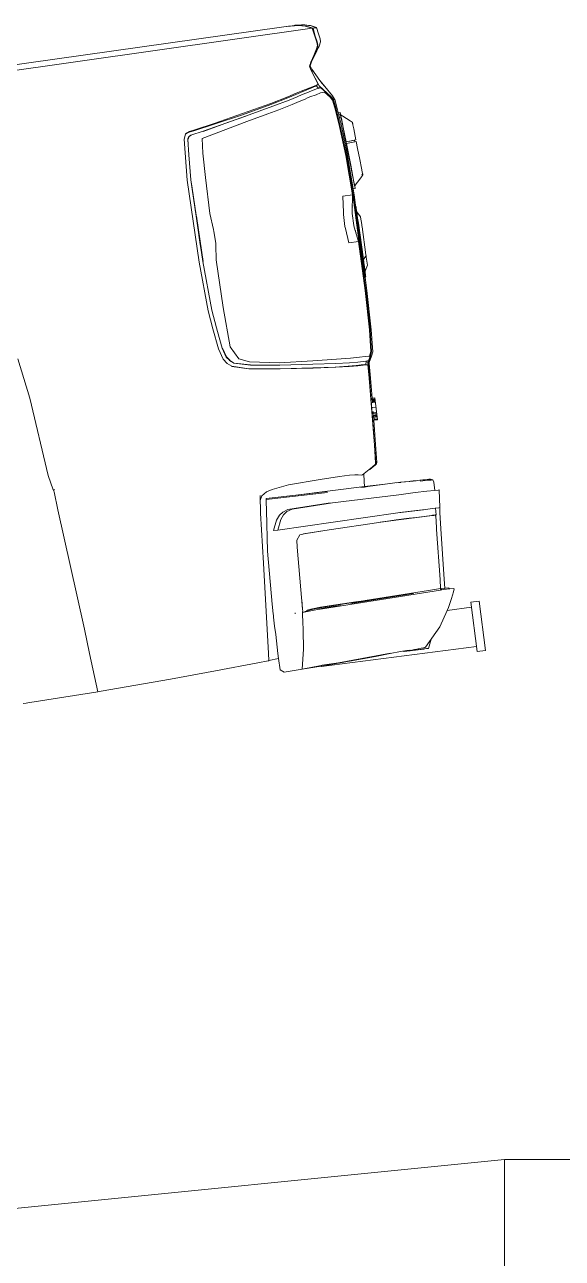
# Model space of a CAD drawing. Header units: millimetres. Extents: x 1010 to 1494, y -119 to 564.
# Drawn here: x 1420.054 to 1420.778, y 479.516 to 481.177 of the extents above; entities that cross this region are included whole.
import ezdxf

# ---------------------------------------------------------------- set-up
doc = ezdxf.new("R2010")
doc.units = ezdxf.units.MM
doc.layers.get('0').update_dxf_attribs({"lineweight": 9})
for name, color, linetype, lineweight in [('50', 2, 'Continuous', 9), ('80', 1, 'Continuous', 9), ('Edges', 7, 'Continuous', 9)]:
    doc.layers.add(name, color=color, linetype=linetype, lineweight=lineweight)

# ---------------------------------------------------------------- blocks, each defined once
blk = doc.blocks.new('rs')
at = {"layer": 'Edges'}
for p, q in [((15.138, 23.442), (105.187, 24.496)), ((21.03, 23.865), (103.419, 24.813)), ((103.419, 24.813), (103.576, 24.814)), ((103.576, 24.803), (103.576, 24.814)), ((103.576, 24.814), (104.336, 24.783)), ((103.701, 24.816), (103.789, 24.817)), ((104.385, 24.784), (103.701, 24.816)), ((103.701, 24.816), (103.701, 24.795)), ((103.789, 24.817), (103.946, 24.819)), ((103.946, 24.819), (104.069, 24.822)), ((104.078, 24.822), (104.069, 24.822)), ((104.069, 24.778), (104.069, 24.822)), ((104.081, 24.821), (104.078, 24.822)), ((104.087, 24.821), (104.081, 24.821)), ((104.101, 24.822), (104.087, 24.821)), ((104.105, 24.821), (104.101, 24.822)), ((104.121, 24.822), (104.105, 24.821)), ((104.144, 24.822), (104.121, 24.822)), ((104.148, 24.82), (104.144, 24.822)), ((104.154, 24.822), (104.148, 24.82)), ((104.148, 24.82), (104.154, 24.818)), ((104.354, 24.808), (104.154, 24.822)), ((104.154, 24.78), (104.154, 24.822)), ((104.154, 24.818), (104.168, 24.819)), ((104.168, 24.819), (104.595, 24.79)), ((104.53, 24.798), (104.168, 24.819)), ((104.762, 24.682), (104.336, 24.783)), ((104.385, 24.784), (104.815, 24.68)), ((104.641, 24.79), (104.53, 24.798)), ((104.603, 24.788), (104.595, 24.79)), ((104.604, 24.788), (104.599, 24.789)), ((104.606, 24.788), (104.604, 24.788)), ((104.606, 24.788), (104.617, 24.79)), ((104.617, 24.79), (104.641, 24.79)), ((104.623, 24.788), (104.617, 24.79)), ((104.646, 24.788), (104.641, 24.79)), ((104.646, 24.788), (104.65, 24.787)), ((104.65, 24.787), (104.661, 24.79)), ((104.65, 24.787), (104.656, 24.786)), ((104.735, 24.764), (104.657, 24.786)), ((104.663, 24.789), (104.661, 24.79)), ((104.663, 24.789), (104.673, 24.79)), ((104.673, 24.79), (105.099, 24.675)), ((104.735, 24.764), (104.737, 24.764)), ((105.187, 24.496), (104.762, 24.682)), ((104.814, 24.746), (105.011, 24.69)), ((104.815, 24.68), (105.234, 24.496)), ((105.004, 24.699), (104.967, 24.708)), ((105.004, 24.699), (105.09, 24.675)), ((105.067, 24.673), (105.066, 24.674)), ((105.069, 24.673), (105.067, 24.673)), ((105.439, 24.499), (105.09, 24.675)), ((105.099, 24.675), (105.09, 24.675)), ((105.099, 24.675), (105.449, 24.499)), ((105.099, 24.675), (105.439, 24.499)), ((105.187, 24.496), (105.289, 23.966)), ((105.234, 24.496), (105.416, 24.499)), ((105.234, 24.496), (105.314, 23.978)), ((105.416, 24.499), (105.449, 24.499)), ((105.534, 24.086), (105.449, 24.499)), ((105.289, 23.966), (105.361, 23.58)), ((105.314, 23.978), (105.386, 23.598)), ((105.361, 23.58), (105.371, 23.367)), ((105.386, 23.598), (105.397, 23.387)), ((105.599, 23.573), (105.468, 23.321)), ((105.596, 23.765), (105.534, 24.086)), ((105.596, 23.765), (105.599, 23.573)), ((104.811, 22.363), (105.053, 22.761)), ((105.066, 22.77), (104.82, 22.366)), ((104.864, 22.385), (105.149, 22.826)), ((105.149, 22.826), (104.873, 22.395)), ((105.289, 23.155), (105.053, 22.761)), ((105.308, 23.17), (105.066, 22.77)), ((105.17, 22.856), (105.149, 22.826)), ((105.399, 23.214), (105.17, 22.856)), ((105.371, 23.367), (105.289, 23.155)), ((105.397, 23.387), (105.308, 23.17)), ((105.399, 23.214), (105.401, 23.217)), ((105.468, 23.321), (105.401, 23.217)), ((104.711, 22.149), (104.723, 22.149)), ((104.811, 22.363), (104.712, 22.136)), ((104.712, 22.136), (104.752, 21.898)), ((104.717, 22.137), (104.723, 22.149)), ((104.759, 21.901), (104.717, 22.137)), ((104.723, 22.149), (104.82, 22.366)), ((104.749, 22.145), (104.864, 22.385)), ((104.753, 22.146), (104.749, 22.145)), ((104.873, 22.395), (104.753, 22.146)), ((104.753, 22.146), (104.864, 22.385)), ((104.753, 22.146), (104.814, 21.924)), ((104.887, 21.774), (104.805, 21.918)), ((105.243, 21.155), (104.814, 21.924)), ((104.873, 22.395), (104.864, 22.385)), ((104.752, 21.898), (105.089, 20.925)), ((104.759, 21.901), (105.145, 20.818)), ((104.887, 21.774), (104.89, 21.768)), ((105.338, 20.99), (105.243, 21.155)), ((105.348, 20.967), (105.243, 21.155)), ((103.097, 20.386), (101.964, 20.11)), ((103.603, 20.47), (103.074, 20.317)), ((103.642, 20.54), (103.097, 20.386)), ((103.912, 20.551), (103.603, 20.47)), ((103.973, 20.623), (103.642, 20.54)), ((104.016, 20.401), (103.671, 20.316)), ((104.175, 20.615), (103.912, 20.551)), ((104.257, 20.69), (103.973, 20.623)), ((104.314, 20.473), (104.016, 20.401)), ((104.457, 20.689), (104.175, 20.615)), ((104.555, 20.767), (104.257, 20.69)), ((104.635, 20.555), (104.314, 20.473)), ((104.719, 20.767), (104.457, 20.689)), ((104.83, 20.84), (104.555, 20.767)), ((104.916, 20.625), (104.635, 20.555)), ((104.916, 20.831), (104.719, 20.767)), ((105.033, 20.902), (104.83, 20.84)), ((105.171, 20.363), (104.886, 20.286)), ((104.916, 20.831), (104.968, 20.859)), ((105.077, 20.671), (104.916, 20.625)), ((104.962, 20.871), (104.959, 20.88)), ((105.083, 20.66), (104.967, 20.862)), ((104.968, 20.859), (104.986, 20.869)), ((104.982, 20.88), (104.98, 20.886)), ((104.986, 20.869), (104.984, 20.873)), ((104.986, 20.869), (105.089, 20.925)), ((105.024, 20.762), (104.986, 20.869)), ((105.089, 20.925), (105.014, 20.89)), ((105.089, 20.925), (105.033, 20.902)), ((105.092, 20.675), (105.036, 20.742)), ((105.077, 20.671), (105.092, 20.675)), ((105.128, 20.686), (105.092, 20.675)), ((105.1, 20.665), (105.092, 20.675)), ((105.145, 20.692), (105.128, 20.686)), ((105.145, 20.818), (105.81, 20.031)), ((105.191, 20.707), (105.145, 20.692)), ((105.149, 20.678), (105.191, 20.707)), ((105.422, 20.369), (105.171, 20.363)), ((105.2, 20.697), (105.191, 20.707)), ((105.191, 20.707), (105.217, 20.703)), ((105.795, 20.028), (105.217, 20.703)), ((105.497, 20.732), (105.338, 20.99)), ((105.348, 20.967), (105.338, 20.99)), ((105.497, 20.732), (105.348, 20.967)), ((105.443, 20.379), (105.422, 20.369)), ((105.757, 20.022), (105.443, 20.379)), ((105.91, 20.08), (105.497, 20.732)), ((100.091, 19.627), (98.235, 19.259)), ((100.099, 19.694), (98.243, 19.315)), ((101.95, 20.044), (100.091, 19.627)), ((101.964, 20.11), (100.099, 19.694)), ((102.065, 19.907), (100.268, 19.505)), ((102.409, 19.635), (101.701, 19.479)), ((103.074, 20.317), (101.95, 20.044)), ((103.144, 20.166), (102.065, 19.907)), ((103.296, 19.859), (102.409, 19.635)), ((103.671, 20.316), (103.144, 20.166)), ((103.768, 20), (103.296, 19.859)), ((104.157, 20.103), (103.768, 20)), ((104.321, 20.157), (104.157, 20.103)), ((104.481, 20.203), (104.321, 20.157)), ((104.886, 20.286), (104.481, 20.203)), ((105.882, 19.815), (105.757, 20.022)), ((105.917, 19.819), (105.795, 20.028)), ((105.81, 20.031), (105.872, 19.926)), ((105.899, 19.817), (105.841, 19.914)), ((105.933, 19.82), (105.872, 19.926)), ((105.96, 19.306), (105.882, 19.815)), ((105.907, 19.939), (105.911, 19.932)), ((105.962, 19.964), (105.908, 20.062)), ((105.908, 20.062), (105.963, 19.951)), ((105.962, 19.964), (105.91, 20.08)), ((105.995, 19.309), (105.917, 19.819)), ((105.933, 19.82), (106.009, 19.311)), ((105.948, 19.852), (105.952, 19.823)), ((105.962, 19.964), (106.013, 19.851)), ((105.963, 19.951), (105.962, 19.964)), ((106.013, 19.851), (105.963, 19.951)), ((106.013, 19.851), (106.015, 19.838)), ((106.018, 19.839), (106.015, 19.842)), ((106.09, 19.327), (106.018, 19.839)), ((96.351, 18.89), (96.22, 18.566)), ((96.344, 18.861), (96.22, 18.566)), ((96.609, 18.969), (96.344, 18.861)), ((96.616, 18.998), (96.351, 18.89)), ((96.966, 19.02), (96.609, 18.969)), ((96.972, 19.059), (96.616, 18.998)), ((97.48, 18.916), (96.687, 18.768)), ((98.235, 19.259), (96.966, 19.02)), ((98.243, 19.315), (96.972, 19.059)), ((100.307, 19.155), (97.36, 18.452)), ((99.15, 19.266), (97.477, 18.903)), ((99.044, 19.252), (97.48, 18.916)), ((100.268, 19.505), (99.044, 19.252)), ((100.289, 19.504), (99.15, 19.266)), ((101.701, 19.479), (100.307, 19.155)), ((106.1, 18.101), (105.96, 19.306)), ((106.13, 18.103), (105.995, 19.309)), ((106.009, 19.311), (106.144, 18.104)), ((106.09, 19.327), (106.216, 18.113)), ((106.248, 18.971), (106.128, 18.964)), ((106.176, 18.837), (106.258, 18.854)), ((106.179, 18.782), (106.179, 18.787)), ((106.184, 18.787), (106.184, 18.782)), ((106.248, 18.971), (106.245, 18.968)), ((106.245, 18.968), (106.248, 18.942)), ((106.258, 18.854), (106.248, 18.971)), ((106.248, 18.942), (106.251, 18.9)), ((106.251, 18.9), (106.254, 18.847)), ((106.251, 18.9), (106.255, 18.854)), ((106.254, 18.847), (106.255, 18.841)), ((106.255, 18.854), (106.257, 18.837)), ((106.258, 18.787), (106.257, 18.837)), ((106.261, 18.821), (106.257, 18.837)), ((106.257, 18.818), (106.265, 18.82)), ((106.26, 18.846), (106.258, 18.854)), ((106.261, 18.783), (106.258, 18.809)), ((106.262, 18.748), (106.258, 18.787)), ((106.26, 18.846), (106.261, 18.821)), ((106.261, 18.821), (106.264, 18.782)), ((106.261, 18.783), (106.264, 18.748)), ((106.264, 18.748), (106.264, 18.782)), ((106.265, 18.82), (106.267, 18.812)), ((106.384, 18.717), (106.265, 18.82)), ((106.268, 18.788), (106.267, 18.812)), ((106.27, 18.749), (106.268, 18.788)), ((96.082, 15.955), (96.22, 18.566)), ((96.453, 18.52), (96.4, 17.547)), ((96.455, 18.524), (96.44, 18.239)), ((96.453, 18.52), (96.455, 18.524)), ((96.455, 18.524), (96.46, 18.534)), ((96.537, 18.704), (96.46, 18.539)), ((96.46, 18.539), (96.553, 18.694)), ((96.46, 18.539), (96.481, 18.54)), ((96.46, 18.534), (96.46, 18.539)), ((96.462, 18.539), (96.531, 18.68)), ((96.548, 18.687), (96.471, 18.557)), ((96.553, 18.694), (96.481, 18.54)), ((96.531, 18.68), (96.549, 18.687)), ((96.543, 18.674), (96.531, 18.68)), ((96.687, 18.768), (96.537, 18.704)), ((96.537, 18.704), (96.553, 18.694)), ((96.687, 18.768), (96.553, 18.694)), ((96.694, 18.753), (96.553, 18.694)), ((96.687, 18.768), (96.694, 18.753)), ((97.36, 18.452), (97.283, 17.541)), ((106.254, 16.209), (106.1, 18.101)), ((106.283, 16.21), (106.13, 18.103)), ((106.144, 18.104), (106.297, 16.21)), ((106.186, 18.661), (106.185, 18.679)), ((106.186, 18.661), (106.187, 18.648)), ((106.191, 18.68), (106.192, 18.65)), ((106.209, 18.325), (106.213, 18.255)), ((106.218, 18.26), (106.214, 18.325)), ((106.36, 16.213), (106.216, 18.113)), ((106.262, 18.748), (106.264, 18.684)), ((106.264, 18.748), (106.267, 18.73)), ((106.288, 18.33), (106.264, 18.684)), ((106.266, 18.748), (106.267, 18.73)), ((106.267, 18.73), (106.271, 18.671)), ((106.274, 18.697), (106.27, 18.749)), ((106.271, 18.671), (106.277, 18.573)), ((106.274, 18.697), (106.277, 18.641)), ((106.277, 18.641), (106.284, 18.545)), ((106.3, 18.236), (106.277, 18.573)), ((106.284, 18.545), (106.306, 18.212)), ((106.53, 14.716), (106.288, 18.33)), ((106.349, 17.501), (106.3, 18.236)), ((106.306, 18.212), (106.355, 17.486)), ((106.384, 18.717), (106.602, 18.543)), ((106.823, 18.369), (106.602, 18.543)), ((106.938, 18.271), (106.823, 18.369)), ((106.938, 18.271), (106.941, 18.267)), ((106.938, 18.271), (106.939, 18.257)), ((106.939, 18.257), (106.941, 18.262)), ((106.939, 18.257), (106.942, 18.251)), ((106.941, 18.267), (106.941, 18.262)), ((106.942, 18.251), (106.941, 18.249)), ((106.942, 18.248), (106.941, 18.249)), ((106.942, 18.241), (106.941, 18.232)), ((106.944, 18.226), (106.941, 18.232)), ((106.945, 18.193), (106.941, 18.232)), ((106.945, 18.193), (106.941, 18.232)), ((106.942, 18.244), (106.942, 18.248)), ((106.942, 18.244), (106.942, 18.241)), ((106.942, 18.241), (106.943, 18.24)), ((106.943, 18.24), (106.943, 18.236)), ((106.943, 18.236), (106.943, 18.235)), ((106.943, 18.235), (106.944, 18.232)), ((106.944, 18.232), (106.943, 18.229)), ((106.944, 18.226), (106.944, 18.225)), ((106.944, 18.225), (106.944, 18.219)), ((106.944, 18.219), (106.944, 18.214)), ((106.944, 18.214), (106.945, 18.212)), ((106.944, 18.196), (106.946, 18.2)), ((106.944, 18.196), (106.945, 18.193)), ((106.944, 18.196), (106.945, 18.193)), ((106.945, 18.212), (106.945, 18.208)), ((106.945, 18.208), (106.946, 18.205)), ((106.945, 18.193), (106.946, 18.197)), ((106.945, 18.193), (106.947, 18.192)), ((106.946, 18.202), (106.946, 18.205)), ((106.947, 18.199), (106.946, 18.202)), ((106.946, 18.2), (106.946, 18.202)), ((106.946, 18.197), (106.947, 18.199)), ((106.947, 18.192), (106.948, 18.177)), ((106.949, 18.163), (106.947, 18.154)), ((106.948, 18.151), (106.947, 18.154)), ((106.948, 18.177), (106.948, 18.164)), ((106.948, 18.164), (106.949, 18.163)), ((106.948, 18.151), (106.952, 18.116)), ((106.949, 18.163), (106.949, 18.151)), ((106.949, 18.151), (106.952, 18.116)), ((106.952, 18.116), (106.954, 18.088)), ((106.952, 18.084), (106.954, 18.087)), ((106.952, 18.084), (106.954, 18.082)), ((106.954, 18.088), (106.954, 18.082)), ((106.954, 18.082), (106.971, 17.836)), ((96.4, 17.547), (96.315, 15.951)), ((97.283, 17.541), (97.247, 15.974)), ((106.378, 17.079), (106.349, 17.501)), ((106.355, 17.486), (106.382, 17.07)), ((106.97, 17.835), (106.971, 17.836)), ((106.97, 17.835), (106.971, 17.833)), ((106.971, 17.836), (106.971, 17.833)), ((106.971, 17.833), (107.019, 17.113)), ((106.369, 16.469), (106.366, 16.52)), ((106.378, 17.069), (106.376, 17.069)), ((106.378, 17.079), (106.378, 17.069)), ((106.382, 17.07), (106.378, 17.069)), ((106.384, 16.984), (106.378, 17.069)), ((106.381, 16.976), (106.384, 16.975)), ((106.382, 17.07), (106.412, 17.071)), ((106.382, 16.975), (106.39, 16.975)), ((106.384, 16.984), (106.414, 16.524)), ((106.384, 16.975), (106.389, 16.976)), ((106.497, 16.984), (106.389, 16.976)), ((106.389, 16.976), (106.39, 16.975)), ((106.484, 15.561), (106.39, 16.975)), ((106.412, 17.071), (106.492, 17.077)), ((106.48, 15.547), (106.414, 16.524)), ((106.492, 17.077), (106.909, 17.106)), ((106.623, 17.084), (106.492, 17.077)), ((106.942, 17.014), (106.497, 16.984)), ((106.831, 17.099), (106.623, 17.084)), ((106.909, 17.106), (106.831, 17.099)), ((106.909, 17.106), (106.934, 17.107)), ((106.934, 17.107), (106.936, 17.107)), ((107.017, 17.113), (106.936, 17.107)), ((106.942, 17.014), (106.936, 17.107)), ((107.023, 17.02), (106.942, 17.014)), ((107.017, 17.113), (107.019, 17.113)), ((107.055, 16.566), (107.023, 17.02)), ((107.024, 17.02), (107.023, 17.02)), ((107.055, 16.566), (107.024, 17.02)), ((107.055, 16.566), (107.102, 15.843)), ((107.104, 15.843), (107.055, 16.566)), ((96.161, 10.698), (96.082, 15.955)), ((96.315, 15.951), (96.326, 15.362)), ((96.319, 15.956), (96.337, 14.767)), ((96.322, 15.958), (96.331, 15.418)), ((97.247, 15.974), (97.24, 13.689)), ((106.356, 13.687), (106.254, 16.209)), ((106.385, 13.687), (106.283, 16.21)), ((106.297, 16.21), (106.399, 13.687)), ((106.445, 14.061), (106.36, 16.213)), ((107.14, 15.299), (107.104, 15.843)), ((96.326, 15.362), (96.331, 15.418)), ((96.326, 15.362), (96.353, 13.623)), ((96.331, 15.418), (96.383, 11.962)), ((106.48, 15.533), (106.48, 15.547)), ((106.48, 15.542), (106.486, 15.536)), ((106.48, 15.541), (106.486, 15.536)), ((106.487, 15.526), (106.48, 15.533)), ((106.481, 15.531), (106.529, 14.809)), ((106.484, 15.561), (106.532, 14.835)), ((107.106, 14.923), (107.133, 14.894)), ((107.14, 15.299), (107.157, 15.05)), ((107.146, 14.881), (107.167, 14.858)), ((107.155, 15.047), (107.157, 15.05)), ((107.155, 15.047), (107.161, 14.978)), ((107.161, 14.978), (107.16, 14.975)), ((107.163, 14.935), (107.16, 14.975)), ((107.16, 14.975), (107.164, 14.939)), ((107.164, 14.939), (107.163, 14.935)), ((107.165, 14.906), (107.163, 14.935)), ((107.165, 14.906), (107.164, 14.9)), ((107.165, 14.875), (107.164, 14.9)), ((107.167, 14.863), (107.165, 14.875)), ((106.476, 14.347), (106.475, 14.357)), ((106.481, 14.357), (106.481, 14.35)), ((106.481, 14.35), (106.482, 14.348)), ((106.483, 14.251), (106.483, 14.245)), ((106.488, 14.246), (106.488, 14.251)), ((106.552, 14.471), (106.529, 14.809)), ((106.53, 14.716), (106.556, 14.363)), ((106.532, 14.835), (106.555, 14.501)), ((106.548, 14.196), (106.554, 14.196)), ((106.552, 14.471), (106.559, 14.371)), ((106.562, 14.403), (106.555, 14.501)), ((106.562, 14.256), (106.556, 14.363)), ((106.559, 14.371), (106.564, 14.314)), ((106.562, 14.403), (106.565, 14.347)), ((106.566, 14.197), (106.562, 14.256)), ((106.566, 14.263), (106.564, 14.314)), ((106.574, 14.229), (106.564, 14.23)), ((106.569, 14.298), (106.565, 14.347)), ((106.566, 14.263), (106.569, 14.226)), ((106.569, 14.145), (106.566, 14.197)), ((106.567, 14.195), (106.571, 14.194)), ((106.569, 14.298), (106.572, 14.261)), ((106.571, 14.202), (106.569, 14.226)), ((106.573, 14.109), (106.569, 14.145)), ((106.571, 14.202), (106.571, 14.194)), ((106.571, 14.194), (106.573, 14.109)), ((106.572, 14.261), (106.574, 14.236)), ((106.572, 14.105), (106.573, 14.109)), ((106.574, 14.079), (106.572, 14.105)), ((106.676, 14.346), (106.574, 14.229)), ((106.574, 14.229), (106.574, 14.236)), ((106.676, 14.346), (106.872, 14.547)), ((107.066, 14.749), (106.872, 14.547)), ((107.167, 14.858), (107.066, 14.749)), ((107.167, 14.863), (107.167, 14.858)), ((96.365, 12.875), (96.353, 13.623)), ((96.378, 13.627), (96.422, 10.715)), ((97.24, 13.689), (97.337, 12.641)), ((105.643, 12.645), (105.731, 13.687)), ((106.356, 13.687), (105.731, 13.687)), ((106.198, 12.643), (106.356, 13.687)), ((106.388, 12.065), (106.385, 13.687)), ((106.399, 13.687), (106.403, 12.065)), ((106.574, 14.071), (106.445, 14.061)), ((106.46, 13.687), (106.445, 14.061)), ((106.46, 13.687), (106.463, 12.003)), ((106.574, 14.079), (106.574, 14.071)), ((96.365, 12.875), (96.378, 11.962)), ((97.337, 12.641), (97.345, 12.518)), ((97.345, 12.518), (97.36, 11.761)), ((105.623, 11.762), (105.629, 12.521)), ((105.629, 12.521), (105.643, 12.645)), ((106.18, 12.52), (106.198, 12.643)), ((106.185, 11.762), (106.18, 12.52)), ((106.233, 12.875), (106.243, 12.875)), ((106.245, 12.957), (106.254, 12.957)), ((106.249, 12.982), (106.249, 12.92)), ((106.262, 13.015), (106.262, 13.069)), ((106.386, 12.959), (106.401, 12.959)), ((106.387, 12.877), (106.401, 12.878)), ((106.424, 12.956), (106.479, 12.904)), ((106.425, 12.544), (106.426, 12.544)), ((106.479, 12.891), (106.479, 12.904)), ((106.479, 12.891), (106.48, 12.854)), ((106.48, 12.854), (106.48, 12.843)), ((106.48, 12.825), (106.48, 12.843)), ((106.48, 12.815), (106.48, 12.825)), ((106.48, 12.815), (106.48, 12.808)), ((106.48, 12.808), (106.48, 12.803)), ((106.48, 12.803), (106.481, 12.772)), ((106.482, 12.734), (106.481, 12.772)), ((106.482, 12.734), (106.483, 12.675)), ((106.483, 12.675), (106.482, 12.674)), ((106.483, 12.67), (106.482, 12.674)), ((106.483, 12.631), (106.483, 12.67)), ((106.483, 12.631), (106.484, 12.596)), ((106.484, 12.596), (106.483, 12.584)), ((106.483, 12.584), (106.684, 12.235)), ((106.484, 12.581), (106.484, 12.571)), ((106.487, 12.178), (106.484, 12.571)), ((96.38, 11.962), (96.378, 11.962)), ((96.378, 11.962), (96.388, 11.303)), ((96.383, 11.827), (96.38, 11.823)), ((96.403, 11.962), (96.383, 11.962)), ((96.383, 11.962), (96.392, 11.362)), ((96.405, 11.862), (96.385, 11.831)), ((97.36, 11.761), (97.356, 11.64)), ((105.638, 11.638), (105.623, 11.762)), ((106.182, 12.206), (106.19, 12.206)), ((106.183, 12.157), (106.191, 12.157)), ((106.183, 12.13), (106.191, 12.13)), ((106.183, 12.062), (106.191, 12.062)), ((106.204, 11.64), (106.185, 11.762)), ((106.388, 12.209), (106.402, 12.209)), ((106.388, 12.16), (106.402, 12.16)), ((106.388, 12.133), (106.402, 12.133)), ((106.388, 12.065), (106.403, 12.065)), ((106.395, 7.576), (106.388, 12.065)), ((106.409, 7.575), (106.403, 12.065)), ((106.425, 12.511), (106.426, 12.511)), ((106.425, 12.21), (106.43, 12.21)), ((106.425, 12.161), (106.43, 12.161)), ((106.425, 12.134), (106.43, 12.134)), ((106.426, 12.066), (106.431, 12.066)), ((106.426, 11.99), (106.432, 11.99)), ((106.432, 11.977), (106.426, 11.973)), ((106.426, 11.965), (106.432, 11.966)), ((106.432, 11.914), (106.426, 11.909)), ((106.426, 11.903), (106.432, 11.904)), ((106.426, 11.898), (106.432, 11.894)), ((106.432, 11.891), (106.426, 11.886)), ((106.426, 11.88), (106.433, 11.881)), ((106.433, 11.87), (106.426, 11.865)), ((106.426, 11.859), (106.433, 11.859)), ((106.43, 12.134), (106.43, 12.146)), ((106.43, 12.134), (106.431, 12.066)), ((106.431, 12.066), (106.459, 12.06)), ((106.477, 12.014), (106.463, 12.003)), ((106.463, 12.003), (106.469, 9.413)), ((106.481, 11.991), (106.486, 11.991)), ((106.484, 12.095), (106.485, 12.08)), ((106.486, 11.993), (106.486, 11.988)), ((106.487, 12.078), (106.487, 12.178)), ((106.487, 12.078), (106.489, 11.985)), ((106.487, 12.078), (106.49, 12.025)), ((106.49, 12.024), (106.488, 12.023)), ((106.489, 11.985), (106.492, 11.948)), ((106.492, 11.853), (106.489, 11.985)), ((106.49, 12.025), (106.49, 12.024)), ((106.492, 11.948), (106.49, 12.024)), ((106.492, 11.948), (106.492, 11.853)), ((106.516, 9.552), (106.492, 11.853)), ((106.684, 12.226), (106.684, 12.235)), ((106.684, 12.226), (106.69, 11.751)), ((106.69, 11.751), (106.69, 11.661)), ((96.391, 11.362), (96.387, 11.362)), ((96.391, 11.351), (96.387, 11.351)), ((96.414, 11.247), (96.388, 11.303)), ((96.397, 10.718), (96.388, 11.303)), ((96.392, 11.362), (96.391, 11.351)), ((96.391, 11.351), (96.392, 11.295)), ((96.412, 11.362), (96.392, 11.362)), ((96.412, 11.351), (96.392, 11.351)), ((96.393, 11.292), (96.401, 10.717)), ((97.356, 11.64), (97.258, 10.711)), ((105.724, 10.71), (105.638, 11.638)), ((106.36, 10.71), (106.204, 11.64)), ((106.251, 11.414), (106.252, 11.355)), ((106.266, 11.271), (106.266, 11.322)), ((106.69, 11.661), (106.692, 11.597)), ((106.71, 9.814), (106.692, 11.597)), ((96.161, 10.698), (96.331, 7.572)), ((96.568, 7.596), (96.397, 10.718)), ((97.258, 10.711), (97.313, 7.65)), ((105.724, 10.71), (106.36, 10.71)), ((106.36, 10.71), (106.365, 7.578)), ((106.369, 10.71), (106.369, 9.867)), ((106.428, 10.869), (106.428, 10.929)), ((106.441, 9.64), (106.428, 10.869)), ((106.431, 9.411), (106.458, 9.412)), ((106.441, 9.602), (106.441, 9.64)), ((106.441, 9.602), (106.456, 9.603)), ((106.443, 9.563), (106.441, 9.602)), ((106.443, 9.54), (106.443, 9.563)), ((106.443, 9.552), (106.457, 9.552)), ((106.457, 9.541), (106.443, 9.552)), ((106.443, 9.54), (106.457, 9.541)), ((106.457, 9.53), (106.443, 9.54)), ((106.444, 9.439), (106.443, 9.54)), ((106.444, 9.439), (106.458, 9.439)), ((106.458, 9.428), (106.444, 9.439)), ((106.444, 9.412), (106.444, 9.439)), ((106.444, 9.402), (106.444, 9.412)), ((106.445, 9.303), (106.444, 9.402)), ((106.458, 9.412), (106.516, 9.418)), ((106.47, 9.313), (106.469, 9.413)), ((106.513, 9.385), (106.505, 9.392)), ((106.513, 9.411), (106.513, 9.385)), ((106.515, 9.545), (106.71, 9.765)), ((106.515, 9.49), (106.515, 9.545)), ((106.516, 9.5), (106.515, 9.501)), ((106.516, 9.489), (106.515, 9.501)), ((106.515, 9.49), (106.516, 9.5)), ((106.517, 9.488), (106.515, 9.49)), ((106.517, 9.447), (106.515, 9.49)), ((106.516, 9.547), (106.516, 9.552)), ((106.516, 9.5), (106.517, 9.488)), ((106.516, 9.418), (106.517, 9.446)), ((106.516, 9.418), (106.516, 9.347)), ((106.519, 9.344), (106.516, 9.418)), ((106.517, 9.447), (106.517, 9.488)), ((106.517, 9.446), (106.517, 9.447)), ((106.71, 9.765), (106.71, 9.814)), ((106.71, 9.765), (106.712, 9.681)), ((106.712, 9.681), (106.712, 9.653)), ((106.712, 9.653), (106.718, 9.153)), ((106.431, 9.303), (106.46, 9.303)), ((106.431, 9.289), (106.46, 9.29)), ((106.432, 9.194), (106.461, 9.195)), ((106.45, 8.839), (106.445, 9.303)), ((106.45, 8.839), (106.465, 8.839)), ((106.45, 8.839), (106.45, 8.786)), ((106.45, 8.832), (106.465, 8.832)), ((106.45, 8.787), (106.451, 8.786)), ((106.45, 8.786), (106.466, 8.768)), ((106.465, 8.786), (106.45, 8.786)), ((106.466, 8.769), (106.45, 8.786)), ((106.451, 8.786), (106.465, 8.787)), ((106.46, 9.29), (106.516, 9.347)), ((106.461, 9.195), (106.46, 9.29)), ((106.461, 9.167), (106.461, 9.195)), ((106.468, 8.491), (106.469, 9.299)), ((106.469, 9.299), (106.47, 9.313)), ((106.47, 9.313), (106.516, 9.36)), ((106.513, 9.385), (106.514, 9.358)), ((106.524, 8.794), (106.519, 9.344)), ((106.522, 8.79), (106.718, 9.153)), ((106.523, 8.702), (106.525, 8.699)), ((106.524, 8.794), (106.525, 8.754)), ((106.525, 8.754), (106.525, 8.518)), ((106.433, 8.49), (106.468, 8.491)), ((106.433, 8.408), (106.47, 8.41)), ((106.47, 8.408), (106.433, 8.408)), ((106.47, 8.418), (106.468, 8.491)), ((106.47, 8.418), (106.471, 8.412)), ((106.47, 8.41), (106.471, 8.412)), ((106.47, 8.408), (106.47, 8.41)), ((106.47, 8.408), (106.473, 7.567)), ((106.526, 8.466), (106.471, 8.412)), ((106.526, 8.466), (106.525, 8.518)), ((96.331, 7.572), (96.476, 6.4)), ((96.568, 7.596), (96.712, 6.44)), ((96.571, 7.592), (96.715, 6.434)), ((97.313, 7.65), (97.43, 5.14)), ((106.319, 5.059), (106.365, 7.578)), ((106.349, 5.056), (106.395, 7.576)), ((106.409, 7.575), (106.363, 5.056)), ((106.431, 5.042), (106.473, 7.567)), ((96.476, 6.4), (96.674, 5.095)), ((96.712, 6.44), (96.75, 6.199)), ((96.715, 6.434), (96.75, 6.199)), ((83.97, 6.1), (84.405, 3.531)), ((96.75, 6.199), (96.752, 6.197)), ((96.752, 6.197), (96.914, 5.117)), ((96.917, 5.112), (96.752, 6.197)), ((96.674, 5.095), (96.882, 4.402)), ((96.914, 5.117), (96.917, 5.112)), ((96.917, 5.112), (96.917, 5.111)), ((96.917, 5.111), (97.096, 4.521)), ((96.937, 5.111), (97.119, 4.522)), ((97.43, 5.14), (97.869, 4.31)), ((106.232, 3.681), (106.319, 5.059)), ((106.261, 3.678), (106.349, 5.056)), ((106.363, 5.056), (106.277, 3.678)), ((106.346, 3.661), (106.431, 5.042)), ((97.098, 4.114), (96.882, 4.402)), ((97.096, 4.521), (97.097, 4.519)), ((97.097, 4.519), (97.271, 4.287)), ((97.366, 3.893), (97.098, 4.114)), ((97.119, 4.522), (97.296, 4.287)), ((97.271, 4.287), (97.275, 4.284)), ((97.271, 4.287), (97.273, 4.283)), ((97.275, 4.284), (97.276, 4.28)), ((97.503, 4.087), (97.276, 4.28)), ((97.284, 4.277), (97.452, 4.137)), ((97.503, 4.087), (97.523, 4.068)), ((97.523, 4.068), (98.557, 3.813)), ((97.543, 4.081), (98.554, 3.832)), ((97.869, 4.31), (98.514, 4.019)), ((98.514, 4.019), (100.38, 3.733)), ((84.93, -1.483), (84.405, 3.531)), ((97.366, 3.893), (97.373, 3.885)), ((98.419, 3.6), (97.366, 3.893)), ((97.373, 3.885), (98.428, 3.59)), ((98.419, 3.6), (100.382, 3.343)), ((98.428, 3.59), (100.395, 3.331)), ((98.557, 3.813), (100.399, 3.574)), ((100.38, 3.733), (102.506, 3.57)), ((100.382, 3.343), (102.447, 3.128)), ((100.395, 3.331), (102.468, 3.115)), ((100.399, 3.574), (102.483, 3.357)), ((102.483, 3.357), (103.927, 3.223)), ((102.506, 3.57), (103.999, 3.482)), ((103.927, 3.223), (104.789, 3.158)), ((103.999, 3.482), (104.905, 3.443)), ((104.789, 3.158), (105.331, 3.131)), ((104.905, 3.443), (105.476, 3.429)), ((105.331, 3.131), (105.862, 3.117)), ((105.476, 3.429), (105.836, 3.423)), ((105.836, 3.423), (106.068, 3.417)), ((105.862, 3.117), (105.865, 3.13)), ((105.879, 3.13), (105.873, 3.117)), ((106.163, 3.41), (105.972, 3.016)), ((106.008, 3.122), (106.147, 3.412)), ((106.232, 3.394), (106.042, 3)), ((106.068, 3.417), (106.119, 3.413)), ((106.119, 3.413), (106.232, 3.681)), ((106.129, 3.413), (106.132, 3.419)), ((106.132, 3.419), (106.201, 3.582)), ((106.147, 3.412), (106.261, 3.678)), ((106.277, 3.678), (106.163, 3.41)), ((106.232, 3.394), (106.346, 3.661)), ((102.447, 3.128), (103.856, 3.001)), ((102.468, 3.115), (103.897, 2.983)), ((103.856, 3.001), (104.679, 2.945)), ((103.897, 2.983), (104.752, 2.919)), ((105.184, 2.926), (104.679, 2.945)), ((104.752, 2.919), (105.291, 2.895)), ((105.184, 2.926), (105.511, 2.922)), ((105.291, 2.895), (105.638, 2.887)), ((105.511, 2.922), (105.731, 2.915)), ((105.638, 2.887), (105.864, 2.882)), ((105.809, 2.901), (105.731, 2.915)), ((105.808, 2.896), (105.809, 2.901)), ((105.809, 2.901), (105.862, 3.117)), ((105.809, 2.901), (105.824, 2.898)), ((105.817, 2.893), (105.824, 2.892)), ((105.828, 2.978), (105.824, 2.892)), ((105.943, 2.876), (105.824, 2.898)), ((105.943, 2.876), (105.824, 2.892)), ((105.873, 3.117), (105.851, 3.073)), ((105.873, 3.117), (105.862, 3.117)), ((105.864, 2.882), (105.943, 2.876)), ((105.873, 3.117), (105.903, 3.116)), ((105.903, 3.116), (105.952, 3.114)), ((105.943, 2.876), (105.91, 2.023)), ((105.96, 2.972), (105.923, 2.023)), ((105.929, 3.02), (105.927, 2.981)), ((105.93, 3.026), (105.929, 3.02)), ((105.941, 3.127), (105.971, 3.117)), ((105.952, 3.114), (105.983, 3.112)), ((105.96, 2.972), (105.972, 3.016)), ((106.008, 3.122), (105.983, 3.112)), ((105.987, 3.119), (105.989, 3.124)), ((105.996, 2.016), (106.032, 2.957)), ((106.042, 3), (106.032, 2.957)), ((105.91, 2.023), (105.689, -2.237)), ((105.923, 2.023), (105.751, -1.335)), ((105.929, 0.743), (105.996, 2.016)), ((105.873, 0.149), (106.094, 0.149)), ((105.899, 0.475), (106.094, 0.475)), ((105.913, 0.451), (105.915, 0.475)), ((105.914, 0.484), (105.915, 0.488)), ((105.915, 0.481), (105.914, 0.484)), ((106.094, 0.484), (105.914, 0.484)), ((105.916, 0.5), (105.915, 0.488)), ((105.915, 0.481), (106.094, 0.481)), ((105.915, 0.475), (105.915, 0.481)), ((105.916, 0.5), (105.929, 0.743)), ((105.916, 0.504), (106.094, 0.504)), ((105.916, 0.501), (106.094, 0.501)), ((106.094, 0.5), (105.916, 0.5)), ((105.917, 0.526), (106.094, 0.526)), ((105.917, 0.516), (106.094, 0.516)), ((105.918, 0.543), (106.094, 0.543)), ((105.919, 0.555), (106.094, 0.555)), ((105.92, 0.581), (106.094, 0.581)), ((105.921, 0.604), (106.094, 0.604)), ((105.924, 0.648), (106.094, 0.648)), ((105.925, 0.679), (106.094, 0.679)), ((105.929, 0.743), (106.094, 0.743)), ((106.094, 0.743), (106.094, -0.652)), ((105.773, -2.197), (105.855, -0.652)), ((105.838, -0.652), (106.094, -0.652)), ((106.094, -0.394), (105.845, -0.394)), ((105.847, -0.473), (106.094, -0.473)), ((105.855, -0.652), (105.855, -0.646)), ((105.856, -0.613), (105.858, -0.592)), ((105.856, -0.628), (105.856, -0.613)), ((105.856, -0.613), (106.094, -0.613)), ((105.858, -0.592), (105.859, -0.579)), ((105.858, -0.592), (106.094, -0.592)), ((105.859, -0.329), (106.094, -0.329)), ((105.86, -0.558), (105.861, -0.547)), ((105.86, -0.558), (105.935, -0.558)), ((105.86, -0.564), (105.86, -0.558)), ((105.864, -0.473), (105.865, -0.465)), ((105.864, -0.476), (105.864, -0.473)), ((105.864, -0.476), (106.094, -0.476)), ((105.864, -0.488), (105.864, -0.476)), ((105.865, -0.465), (105.866, -0.453)), ((105.865, -0.455), (106.094, -0.455)), ((105.865, -0.465), (106.094, -0.465)), ((105.866, -0.453), (105.866, -0.445)), ((105.866, -0.453), (106.094, -0.453)), ((105.867, -0.416), (105.868, -0.404)), ((105.868, -0.404), (105.869, -0.394)), ((105.868, -0.404), (106.094, -0.404)), ((105.869, -0.391), (105.869, -0.387)), ((105.869, -0.391), (106.094, -0.391)), ((105.869, -0.394), (105.869, -0.391)), ((105.871, -0.347), (105.872, -0.332)), ((105.871, -0.347), (105.963, -0.347)), ((105.871, -0.359), (105.871, -0.347)), ((105.872, -0.332), (105.872, -0.329)), ((105.872, -0.332), (106.072, -0.332)), ((106.017, -0.34), (105.872, -0.34)), ((105.875, -0.266), (105.877, -0.237)), ((105.877, -0.237), (105.878, -0.221)), ((105.877, -0.237), (106.094, -0.237)), ((105.879, -0.19), (105.882, -0.151)), ((106.042, -0.19), (105.879, -0.19)), ((105.879, -0.2), (105.879, -0.19)), ((105.879, -0.2), (105.919, -0.2)), ((105.879, -0.203), (105.879, -0.2)), ((105.883, -0.129), (105.884, -0.108)), ((84.93, -1.483), (85.139, -2.425)), ((105.751, -1.335), (105.704, -2.236)), ((105.689, -2.237), (105.62, -3.382)), ((105.704, -2.236), (105.635, -3.381)), ((105.71, -3.348), (105.773, -2.197)), ((85.139, -2.425), (85.178, -2.557)), ((85.139, -2.425), (85.231, -2.428)), ((85.178, -2.557), (85.25, -3.718)), ((85.25, -3.718), (85.764, -9.211)), ((105.152, -3.721), (104.689, -4.007)), ((105.573, -3.463), (105.152, -3.721)), ((105.163, -3.714), (105.167, -3.721)), ((105.167, -3.721), (105.237, -3.678)), ((105.203, -3.719), (105.167, -3.721)), ((105.203, -3.719), (105.204, -3.719)), ((105.204, -3.719), (105.623, -3.459)), ((105.237, -3.678), (105.587, -3.461)), ((105.237, -3.678), (105.237, -3.68)), ((105.531, -3.512), (105.547, -3.503)), ((105.547, -3.503), (105.662, -3.43)), ((105.62, -3.382), (105.573, -3.463)), ((105.635, -3.381), (105.587, -3.461)), ((105.623, -3.459), (105.662, -3.43)), ((105.662, -3.43), (105.71, -3.348)), ((98.095, -4.471), (97.974, -5.575)), ((98.06, -4.788), (98.196, -4.504)), ((98.196, -4.504), (98.524, -4.278)), ((98.524, -4.278), (98.894, -4.174)), ((98.894, -4.174), (99.957, -4.02)), ((99.957, -4.02), (101.996, -3.954)), ((101.996, -3.954), (103.24, -3.921)), ((103.24, -3.921), (103.878, -3.918)), ((103.878, -3.918), (104.208, -3.94)), ((104.208, -3.94), (104.435, -3.974)), ((104.435, -3.974), (104.621, -4.003)), ((104.621, -4.003), (104.689, -4.007)), ((104.719, -4.78), (104.777, -3.983)), ((104.777, -3.983), (104.767, -3.959)), ((98.371, -5.449), (98.106, -8.032)), ((98.429, -4.897), (98.371, -5.449)), ((98.44, -4.753), (98.429, -4.897)), ((98.443, -4.706), (98.44, -4.753)), ((98.44, -4.753), (102.359, -4.817)), ((98.443, -4.706), (100.348, -4.732)), ((100.348, -4.732), (102.353, -4.759)), ((100.348, -4.732), (104.721, -4.757)), ((104.648, -4.778), (104.489, -4.778)), ((104.658, -4.773), (104.648, -4.773)), ((104.658, -4.775), (104.648, -4.775)), ((104.648, -4.776), (104.658, -4.776)), ((104.648, -4.778), (104.654, -4.779)), ((104.648, -4.779), (104.654, -4.779)), ((104.655, -4.779), (104.654, -4.779)), ((104.655, -4.779), (104.658, -4.778)), ((104.655, -4.779), (104.658, -4.779)), ((104.681, -4.779), (104.658, -4.779)), ((104.681, -4.779), (104.708, -4.779)), ((104.719, -4.775), (104.708, -4.773)), ((104.719, -4.776), (104.708, -4.775)), ((104.708, -4.776), (104.719, -4.778)), ((104.708, -4.778), (104.717, -4.779)), ((104.717, -4.779), (104.708, -4.779)), ((104.719, -4.78), (104.717, -4.779)), ((104.811, -4.775), (104.719, -4.776)), ((104.836, -4.775), (104.719, -4.775)), ((104.719, -4.778), (104.727, -4.779)), ((104.719, -4.78), (104.727, -4.779)), ((104.721, -4.757), (106.018, -4.765)), ((104.727, -4.779), (104.811, -4.775)), ((104.727, -4.779), (104.815, -4.779)), ((104.811, -4.775), (104.815, -4.779)), ((104.828, -4.775), (104.814, -4.778)), ((104.815, -4.779), (104.816, -4.781)), ((104.816, -4.781), (104.937, -4.782)), ((104.872, -4.773), (104.836, -4.775)), ((104.872, -4.773), (104.876, -4.775)), ((104.876, -4.775), (104.931, -4.775)), ((104.937, -4.782), (104.931, -4.775)), ((104.945, -4.775), (104.932, -4.776)), ((104.933, -4.778), (106.661, -4.775)), ((104.937, -4.782), (106.661, -4.775)), ((106.661, -4.775), (104.945, -4.775)), ((106.018, -4.765), (106.36, -4.77)), ((106.36, -4.77), (106.661, -4.775)), ((106.661, -4.775), (106.895, -4.778)), ((106.939, -4.775), (106.779, -4.776)), ((106.895, -4.778), (106.957, -4.779)), ((106.951, -4.775), (106.939, -4.775)), ((106.964, -4.776), (106.951, -4.775)), ((106.957, -4.779), (106.964, -4.779)), ((106.994, -4.778), (106.964, -4.776)), ((106.964, -4.779), (106.994, -4.778)), ((106.964, -4.779), (107.019, -4.781)), ((107.046, -4.779), (106.994, -4.778)), ((107.019, -4.781), (107.032, -4.781)), ((107.032, -4.781), (107.046, -4.779)), ((107.076, -4.781), (107.046, -4.779)), ((107.076, -4.781), (107.283, -4.787)), ((107.283, -4.787), (107.286, -4.787)), ((107.286, -4.787), (107.287, -4.787)), ((107.287, -4.787), (107.354, -4.788)), ((107.354, -4.788), (107.575, -4.793)), ((107.575, -4.793), (107.578, -4.793)), ((107.578, -4.793), (107.581, -4.793)), ((107.618, -4.794), (107.581, -4.793)), ((107.618, -4.794), (107.621, -4.794)), ((107.621, -4.794), (107.66, -4.795)), ((107.66, -4.795), (107.665, -4.796)), ((107.665, -4.796), (107.668, -4.796)), ((107.668, -4.796), (107.671, -4.796)), ((107.671, -4.796), (107.691, -4.796)), ((107.691, -4.796), (107.695, -4.796)), ((107.695, -4.796), (107.699, -4.796)), ((107.699, -4.796), (107.759, -4.798)), ((107.759, -4.798), (107.763, -4.798)), ((107.763, -4.798), (107.824, -4.799)), ((107.824, -4.799), (107.826, -4.799)), ((107.826, -4.799), (107.836, -4.799)), ((107.836, -4.799), (107.838, -4.8)), ((107.838, -4.8), (107.841, -4.8)), ((107.841, -4.8), (107.848, -4.8)), ((107.848, -4.8), (107.853, -4.8)), ((107.853, -4.8), (107.866, -4.8)), ((107.866, -4.8), (107.873, -4.8)), ((107.873, -4.8), (107.879, -4.8)), ((107.879, -4.8), (107.898, -4.802)), ((107.914, -4.802), (107.898, -4.802)), ((107.914, -4.802), (107.923, -4.802)), ((107.923, -4.802), (107.93, -4.802)), ((107.93, -4.802), (107.932, -4.802)), ((107.949, -4.802), (107.932, -4.802)), ((107.949, -4.802), (108.024, -4.805)), ((108.024, -4.805), (108.137, -4.806)), ((108.137, -4.806), (108.268, -4.81)), ((108.768, -4.876), (108.266, -4.86)), ((108.268, -4.81), (108.302, -4.81)), ((108.302, -4.81), (108.309, -4.81)), ((108.309, -4.81), (108.447, -4.814)), ((108.452, -4.814), (108.447, -4.814)), ((108.452, -4.814), (108.458, -4.814)), ((108.54, -4.816), (108.458, -4.814)), ((108.543, -4.816), (108.54, -4.816)), ((108.607, -4.82), (108.543, -4.816)), ((108.607, -4.82), (108.621, -4.818)), ((108.623, -4.818), (108.621, -4.818)), ((108.73, -4.821), (108.623, -4.818)), ((108.768, -4.821), (108.73, -4.821)), ((108.783, -4.822), (108.768, -4.821)), ((108.768, -4.876), (108.916, -4.881)), ((108.798, -4.822), (108.783, -4.822)), ((108.834, -4.824), (108.798, -4.822)), ((108.834, -4.824), (108.863, -4.825)), ((108.868, -4.825), (108.863, -4.825)), ((108.896, -4.827), (108.868, -4.825)), ((108.931, -4.828), (108.896, -4.827)), ((108.916, -4.881), (108.931, -4.881)), ((108.931, -4.828), (109.081, -4.887)), ((108.931, -4.881), (108.947, -4.883)), ((108.947, -4.883), (108.983, -4.884)), ((109.016, -4.885), (108.983, -4.884)), ((109.016, -4.885), (109.017, -4.886)), ((109.081, -4.887), (109.017, -4.886)), ((109.081, -4.887), (109.13, -5.037)), ((109.124, -5.565), (109.13, -5.037)), ((97.974, -5.575), (97.748, -8.755)), ((98.659, -6.778), (98.919, -6.144)), ((98.919, -6.144), (99.142, -5.863)), ((98.93, -6.778), (99.191, -6.144)), ((99.142, -5.863), (99.379, -5.689)), ((99.191, -6.144), (99.412, -5.863)), ((99.379, -5.689), (99.726, -5.574)), ((99.412, -5.863), (99.65, -5.689)), ((99.65, -5.689), (99.997, -5.574)), ((99.726, -5.574), (102.316, -5.509)), ((99.997, -5.574), (102.586, -5.509)), ((102.316, -5.509), (102.586, -5.509)), ((102.586, -5.509), (106.82, -5.549)), ((106.82, -5.549), (107.867, -5.549)), ((107.867, -5.549), (108.605, -5.555)), ((108.605, -5.555), (109.095, -5.564)), ((109.095, -5.564), (109.334, -5.571)), ((109.297, -6.687), (109.395, -5.574)), ((109.334, -5.571), (109.395, -5.574)), ((98.659, -6.778), (98.93, -6.778)), ((102.468, -6.736), (98.93, -6.778)), ((106.607, -6.675), (102.468, -6.736)), ((106.607, -6.675), (106.744, -6.673)), ((107.525, -6.689), (106.607, -6.675)), ((106.744, -6.673), (107.796, -6.689)), ((108.256, -6.696), (107.525, -6.689)), ((107.796, -6.689), (108.377, -6.694)), ((108.377, -6.694), (108.256, -6.696)), ((108.526, -6.696), (108.377, -6.694)), ((109.003, -6.69), (108.526, -6.696)), ((108.997, -7.106), (109.024, -6.69)), ((109.236, -6.69), (109.003, -6.69)), ((109.233, -7.331), (109.259, -7.014)), ((109.288, -6.687), (109.236, -6.69)), ((109.259, -7.014), (109.277, -6.795)), ((109.288, -6.687), (109.277, -6.795)), ((109.288, -6.687), (109.297, -6.687)), ((100.031, -7.568), (100.01, -8.025)), ((100.261, -7.265), (100.031, -7.568)), ((100.549, -7.229), (100.261, -7.265)), ((100.5, -7.235), (102.163, -7.187)), ((102.163, -7.187), (100.549, -7.229)), ((105.333, -7.12), (102.163, -7.187)), ((105.333, -7.12), (105.338, -7.12)), ((106.45, -7.096), (105.338, -7.12)), ((107.269, -7.112), (105.433, -7.118)), ((105.647, -7.12), (105.433, -7.118)), ((105.648, -7.113), (105.647, -7.117)), ((105.647, -7.117), (107.381, -7.114)), ((105.647, -7.117), (105.647, -7.12)), ((105.647, -7.12), (106.681, -7.122)), ((106.451, -7.096), (106.45, -7.096)), ((106.451, -7.096), (107.269, -7.112)), ((106.681, -7.122), (106.737, -7.121)), ((106.737, -7.121), (108.234, -7.123)), ((106.775, -7.121), (107.381, -7.114)), ((106.775, -7.121), (107.505, -7.116)), ((106.775, -7.121), (108.777, -7.131)), ((107.269, -7.112), (107.436, -7.115)), ((107.436, -7.115), (107.505, -7.116)), ((107.505, -7.116), (107.513, -7.116)), ((107.513, -7.116), (107.609, -7.117)), ((107.609, -7.117), (108.234, -7.123)), ((108.234, -7.123), (108.706, -7.113)), ((108.706, -7.113), (108.778, -7.112)), ((108.778, -7.112), (108.777, -7.131)), ((108.777, -7.131), (108.849, -7.132)), ((108.778, -7.112), (108.85, -7.112)), ((108.849, -7.132), (108.85, -7.112)), ((108.849, -7.132), (108.955, -7.132)), ((108.85, -7.112), (108.937, -7.11)), ((108.916, -8.031), (108.955, -7.434)), ((108.937, -7.11), (108.959, -7.109)), ((108.975, -7.108), (108.955, -7.132)), ((108.959, -7.109), (108.955, -7.132)), ((108.955, -7.434), (108.955, -7.132)), ((108.957, -7.41), (108.955, -7.434)), ((108.963, -7.331), (108.957, -7.41)), ((108.959, -7.109), (108.975, -7.108)), ((108.98, -7.107), (108.963, -7.331)), ((108.975, -7.108), (108.98, -7.107)), ((108.997, -7.106), (108.98, -7.107)), ((109.233, -7.331), (109.186, -8.032)), ((98.106, -8.032), (97.971, -11.4)), ((100.01, -8.025), (99.84, -11.95)), ((108.719, -11.216), (108.916, -8.031)), ((108.988, -11.217), (109.186, -8.032)), ((85.764, -9.211), (85.96, -11.428)), ((97.748, -8.755), (97.332, -14.476)), ((85.96, -11.428), (86.09, -13)), ((97.971, -11.4), (97.955, -12.019)), ((99.869, -11.34), (99.84, -11.95)), ((108.681, -11.792), (108.719, -11.216)), ((108.952, -11.791), (108.988, -11.217)), ((97.941, -12.788), (97.945, -12.225)), ((97.947, -12.186), (97.945, -12.225)), ((97.951, -12.123), (97.947, -12.186)), ((97.955, -12.019), (97.951, -12.123)), ((99.335, -12.188), (99.337, -12.175)), ((99.342, -12.149), (99.346, -12.128)), ((99.79, -12.341), (99.757, -12.735)), ((99.804, -12.175), (99.79, -12.341)), ((100.562, -12.114), (99.804, -12.175)), ((99.804, -12.175), (99.807, -12.158)), ((99.807, -12.158), (100.039, -12.116)), ((99.807, -12.158), (99.81, -12.136)), ((99.83, -12.073), (99.81, -12.135)), ((99.81, -12.136), (99.81, -12.135)), ((99.839, -11.969), (99.83, -12.073)), ((99.839, -11.966), (99.84, -11.95)), ((99.839, -11.966), (99.839, -11.969)), ((100.039, -12.116), (100.086, -12.113)), ((100.084, -12.103), (100.081, -12.119)), ((100.082, -12.153), (100.081, -12.119)), ((100.084, -12.103), (100.135, -12.054)), ((100.084, -12.153), (100.085, -12.149)), ((100.085, -12.149), (100.278, -12.116)), ((100.13, -12.071), (100.821, -12.017)), ((100.349, -12.018), (100.135, -12.054)), ((100.973, -11.982), (100.349, -12.018)), ((100.801, -12.1), (100.562, -12.114)), ((100.795, -12.076), (101.764, -12.045)), ((100.796, -12.083), (100.933, -12.076)), ((101.092, -12.089), (100.801, -12.1)), ((100.821, -12.017), (101.3, -11.993)), ((100.933, -12.076), (101.931, -12.045)), ((101.964, -11.952), (100.973, -11.982)), ((108.66, -11.88), (101.092, -12.089)), ((101.251, -12.04), (101.327, -12.038)), ((101.3, -11.993), (103.749, -11.925)), ((101.764, -12.045), (102.128, -12.039)), ((101.931, -12.045), (102.268, -12.039)), ((103.253, -11.929), (101.964, -11.952)), ((106.928, -11.883), (102.919, -11.993)), ((103.253, -11.929), (103.749, -11.925)), ((103.752, -11.915), (103.749, -11.925)), ((103.749, -11.925), (103.85, -11.922)), ((103.756, -11.915), (103.753, -11.925)), ((103.822, -11.914), (103.819, -11.923)), ((107.896, -11.811), (103.85, -11.922)), ((103.853, -11.914), (103.85, -11.922)), ((107.896, -11.811), (108.556, -11.793)), ((108.556, -11.793), (108.963, -11.79)), ((108.671, -11.836), (108.66, -11.88)), ((108.83, -11.875), (108.66, -11.88)), ((108.672, -11.836), (108.662, -11.88)), ((108.689, -11.836), (108.681, -11.88)), ((108.713, -11.879), (108.721, -11.836)), ((108.725, -11.836), (108.717, -11.879)), ((109.265, -11.873), (108.83, -11.875)), ((108.857, -11.852), (108.849, -11.875)), ((108.943, -11.835), (108.934, -11.875)), ((108.963, -11.79), (109.154, -11.809)), ((109.284, -12.495), (109.029, -13.043)), ((109.203, -11.834), (109.154, -11.809)), ((109.203, -11.834), (109.249, -11.873)), ((109.477, -11.893), (109.265, -11.873)), ((109.458, -12.089), (109.284, -12.495)), ((109.533, -11.917), (109.458, -12.089)), ((109.533, -11.917), (109.477, -11.893)), ((86.29, -15.487), (86.09, -13)), ((97.941, -12.788), (97.939, -13.336)), ((99.708, -13.282), (99.565, -14.49)), ((99.757, -12.735), (99.708, -13.282)), ((108.322, -14.194), (108.923, -13.216)), ((109.029, -13.043), (108.923, -13.216)), ((108.923, -13.216), (110.47, -13.216)), ((110.47, -12.892), (110.47, -16.046)), ((110.47, -12.892), (111, -12.892)), ((111, -12.892), (111, -16.046)), ((97.939, -13.336), (97.921, -14.545)), ((97.332, -14.476), (97.302, -14.908)), ((97.921, -14.545), (97.924, -14.865)), ((99.565, -14.49), (99.328, -15.73)), ((107.246, -15.353), (108.322, -14.194)), ((81.505, -15.603), (81.693, -15.604)), ((81.693, -15.604), (81.793, -15.604)), ((81.793, -15.604), (81.935, -15.602)), ((81.935, -15.602), (82.622, -15.585)), ((82.622, -15.585), (86.29, -15.487)), ((86.29, -15.487), (86.404, -15.484)), ((86.404, -15.484), (86.512, -15.48)), ((86.512, -15.48), (90.954, -15.287)), ((90.954, -15.287), (93.854, -15.128)), ((93.854, -15.128), (93.855, -15.128)), ((93.855, -15.128), (96.583, -14.967)), ((96.583, -14.967), (97.257, -14.925)), ((97.257, -14.925), (97.301, -14.922)), ((97.301, -14.922), (97.302, -14.908)), ((97.302, -14.908), (97.924, -14.865)), ((97.924, -14.865), (97.932, -15.586)), ((98.167, -15.761), (97.932, -15.586)), ((100.549, -15.648), (100.615, -15.645)), ((100.615, -15.645), (101.668, -15.618)), ((100.698, -15.696), (104.029, -15.526)), ((101.668, -15.618), (104.997, -15.448)), ((104.029, -15.526), (104.99, -15.455)), ((104.99, -15.455), (105.642, -15.418)), ((105.642, -15.418), (106.045, -15.409)), ((105.862, -15.455), (105.857, -15.456)), ((105.88, -15.413), (105.862, -15.455)), ((105.878, -15.454), (105.862, -15.455)), ((105.896, -15.412), (105.878, -15.454)), ((107.144, -15.454), (105.878, -15.454)), ((106.045, -15.409), (106.238, -15.416)), ((106.235, -15.441), (106.204, -15.447)), ((106.204, -15.447), (106.474, -15.447)), ((106.204, -15.447), (106.251, -15.449)), ((106.261, -15.434), (106.235, -15.441)), ((106.238, -15.416), (106.277, -15.431)), ((106.251, -15.449), (106.326, -15.451)), ((106.261, -15.434), (106.28, -15.414)), ((106.533, -15.434), (106.261, -15.434)), ((106.265, -15.434), (106.556, -15.411)), ((106.277, -15.431), (106.265, -15.434)), ((106.326, -15.451), (106.5, -15.451)), ((106.486, -15.434), (106.474, -15.447)), ((106.474, -15.447), (106.506, -15.441)), ((106.523, -15.449), (106.474, -15.447)), ((106.523, -15.449), (106.5, -15.451)), ((106.506, -15.441), (106.533, -15.434)), ((106.555, -15.411), (106.523, -15.449)), ((106.597, -15.451), (106.523, -15.449)), ((106.533, -15.434), (106.555, -15.411)), ((106.556, -15.411), (106.813, -15.389)), ((106.556, -15.411), (106.568, -15.396)), ((106.597, -15.451), (107.144, -15.451)), ((106.82, -15.38), (106.771, -15.451)), ((106.814, -15.388), (107.116, -15.366)), ((107.18, -15.36), (107.116, -15.366)), ((107.139, -15.451), (107.138, -15.454)), ((107.144, -15.451), (107.151, -15.452)), ((107.151, -15.452), (107.144, -15.454)), ((107.158, -15.452), (107.151, -15.452)), ((107.298, -15.451), (107.158, -15.452)), ((107.409, -15.454), (107.158, -15.452)), ((107.222, -15.357), (107.18, -15.36)), ((107.236, -15.354), (107.222, -15.357)), ((107.246, -15.353), (107.236, -15.354)), ((107.409, -15.452), (107.298, -15.451)), ((107.41, -15.451), (107.409, -15.452)), ((107.415, -15.451), (107.409, -15.452)), ((107.409, -15.452), (107.409, -15.454)), ((107.409, -15.454), (107.416, -15.454)), ((107.422, -15.452), (107.415, -15.451)), ((107.416, -15.454), (107.422, -15.452)), ((107.422, -15.452), (107.429, -15.452)), ((107.669, -14.897), (107.429, -15.452)), ((99.328, -15.73), (98.167, -15.761)), ((99.328, -15.73), (100.087, -15.671)), ((100.549, -15.699), (99.328, -15.73)), ((100.325, -15.655), (100.087, -15.671)), ((100.549, -15.648), (100.325, -15.655)), ((100.549, -15.69), (100.549, -15.648)), ((100.549, -15.699), (100.698, -15.696)), ((100.549, -15.723), (100.549, -15.699)), ((110.47, -15.723), (100.549, -15.723)), ((111, -16.046), (110.47, -16.046))]:
    blk.add_line(p, q, dxfattribs=at)

msp = doc.modelspace()

# ---------------------------------------------------------------- linework, layer by layer
at = {"layer": '50'}
msp.add_line((1420.70004, 479.64917), (1426.20004, 479.64917), dxfattribs=at)
at = {"layer": '80'}
for p, q in [((1420.70004, 479.64917), (1417.10004, 479.28917)), ((1420.70004, 479.28917), (1420.70004, 479.64917))]:
    msp.add_line(p, q, dxfattribs=at)

# ---------------------------------------------------------------- block references
at = {"xscale": 0.02122798653101838, "yscale": 0.02122798653101838, "zscale": 0.02122798653101838, "rotation": 7.391768522493147}
msp.add_blockref('rs', (1418.29377, 480.36888), dxfattribs=at)

doc.saveas('drawing.dxf')
